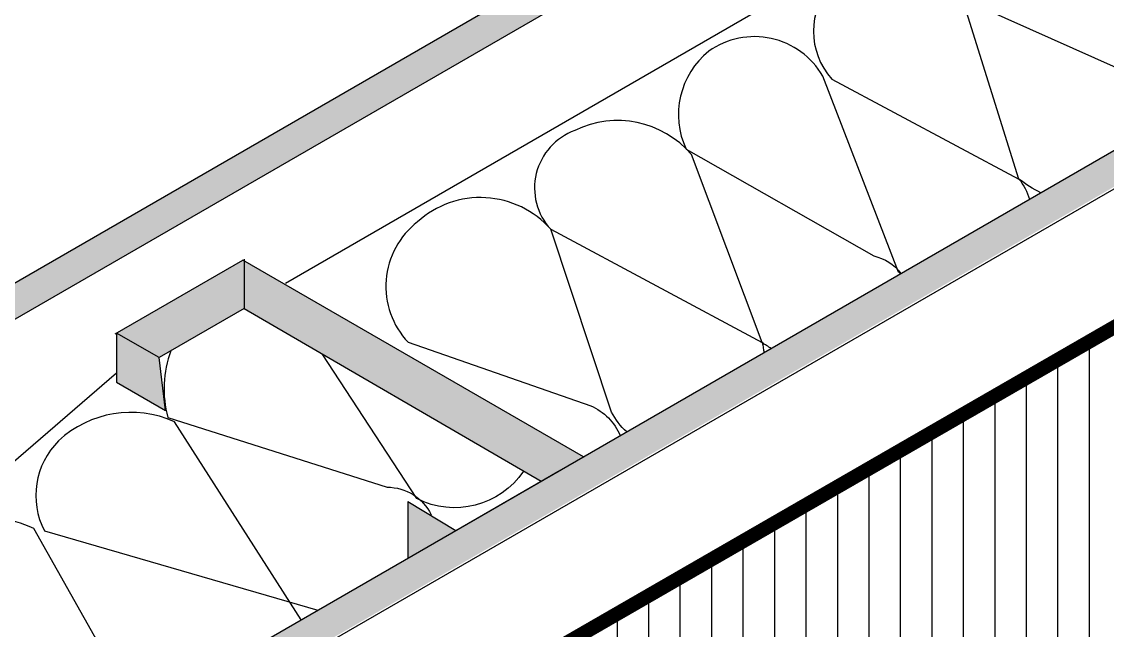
# Model space of a CAD drawing. Extents: x -129 to 51, y 0 to 100.
# Drawn here: x 18.34 to 25.23, y 57.5 to 61.37 of the extents above; entities that cross this region are included whole.
import ezdxf

# ---------------------------------------------------------------- set-up
doc = ezdxf.new("R2010")
doc.units = 0
doc.header["$LTSCALE"] = 1.5
doc.header["$MEASUREMENT"] = 0
doc.linetypes.add('DASHED', pattern=[0.75, 0.5, -0.25])
for name, color, linetype in [('INSULATION', 40, 'CONTINUOUS'), ('STRUCTURE', 252, 'CONTINUOUS'), ('STRUCTURE_SHADING', 254, 'CONTINUOUS'), ('TYVEK', 160, 'DASHED')]:
    doc.layers.add(name, color=color, linetype=linetype)

msp = doc.modelspace()

# ---------------------------------------------------------------- hatches: boundary and pattern name
at = {"layer": 'STRUCTURE'}
h = msp.add_hatch(dxfattribs=at)
h.set_pattern_fill('AR-SAND', color=256, scale=0.25, style=0)
h.set_pattern_definition([(37.50000000000001, (43.69783986420579, 3.610189524141092), (-0.01574833952740204, 0.4817059422532897), [0, -0.38, 0, -0.425, 0, -0.40625]), (7.499999999999999, (43.69783986420579, 3.610189524141092), (0.4424441763169318, 0.7055365163074351), [0, -0.205, 0, -0.3425, 0, -0.13125]), (327.5, (43.39033986420579, 3.610189524141092), (0.7785354654378738, 0.001414763384241124), [0, -0.125, 0, -0.45, 0, -0.5875]), (317.5, (43.39033986420579, 3.610189524141092), (0.7515316511430733, 0.2194188912335623), [0, -0.0625, 0, -0.295, 0, -0.3375])])
h.paths.add_polyline_path([(10.31683958137999, 54.8780581374854), (10.11683958138006, 54.99352819132329), (10.11317265276108, 42.30195418756902), (10.14392966447703, 42.28419661857534), (10.31683958137999, 42.38402620564482)])
h.paths.add_polyline_path([(23.37591040285888, 62.41771619163233), (23.16839964733525, 62.52884990874639), (10.11683958138025, 54.99352819132319), (10.31683958138025, 54.87805813748525)])
h.paths.add_polyline_path([(10.31683958137999, 42.38402620564482), (10.14392966447704, 42.28419661857534), (10.31683958137999, 42.18436703150587)])
h = msp.add_hatch(dxfattribs=at)
h.set_pattern_fill('AR-SAND', color=256, scale=0.25, style=0)
h.set_pattern_definition([(37.50000000000001, (42.1475380656392, 3.360580708223253), (-0.01574833952740204, 0.4817059422532897), [0, -0.38, 0, -0.425, 0, -0.40625]), (7.499999999999999, (42.1475380656392, 3.360580708223253), (0.4424441763169318, 0.7055365163074351), [0, -0.205, 0, -0.3425, 0, -0.13125]), (327.5, (41.84003806563919, 3.360580708223253), (0.7785354654378738, 0.001414763384241124), [0, -0.125, 0, -0.45, 0, -0.5875]), (317.5, (41.84003806563919, 3.360580708223253), (0.7515316511430733, 0.2194188912335623), [0, -0.0625, 0, -0.295, 0, -0.3375])])
h.paths.add_polyline_path([(26.14097534454596, 60.82130520322249), (25.93346458902232, 60.93243892033657), (18.03342502005539, 56.37134894858404), (18.23342502005541, 56.2558788947461)])
h.paths.add_polyline_path([(18.24513628459767, 56.24911739301007), (18.0334250200554, 56.37134894858403, 0.02202440919495274), (16.84693383929339, 54.87330372245079, 0.06029966926027795), (16.34971062569689, 53.98046696718202, 0.04506024657636597), (16.00721538347437, 52.86384404979011, 0.02073115222964359), (15.75801951966604, 51.37737546503193, -0.04479910819463411), (15.56959161803926, 50.51110643926955, -0.02091384948871538), (15.37997222354544, 49.98436061346246, -0.05565526587535707), (15.07651613285285, 49.42697873939607, -0.01612494577826618), (14.47202679047921, 48.61846836033071, -0.03370422444087551), (13.98638800213907, 48.08834372586792), (12.92698837822125, 47.07783496825171), (13.12698837822118, 46.96236491441385), (13.12698837822118, 46.93693315967219), (14.15203901143912, 47.91467811868597, 0.03370422444086479), (14.65950923055978, 48.46863400291748, 0.01612494577826873), (15.27326553964739, 49.28953904016035, 0.05565526587535749), (15.60219034063852, 49.89370131479096, 0.02091384948871565), (15.79860704392435, 50.43932946032309, 0.04479910819463601), (15.99615765710624, 51.34753878464493, -0.02073115222964427), (16.24206443964656, 52.81438779826377, -0.04506024657635373), (16.57190044837503, 53.8897383460184, -0.06032015627787331), (17.0412535558954, 54.73244932425321, -0.02256722528568807)])
h.paths.add_polyline_path([(13.12698837822119, 46.96236491441384), (12.92698837822125, 47.07783496825172), (12.92516137111753, 43.88994149308294), (13.12698837822119, 44.00646636996397)])
h.paths.add_polyline_path([(13.12698837822119, 44.00646636996399), (12.92516137111753, 43.88994149308296), (12.92382686684543, 41.56140240146918), (13.12698837822118, 41.67869775475095)])
h.paths.add_polyline_path([(13.12698837822119, 41.67869775475095), (12.92382686684542, 41.56140240146918), (12.92332144960228, 40.67951402324987), (13.12698837822119, 40.56192686718671)])
at = {"layer": 'STRUCTURE_SHADING', "linetype": 'CONTINUOUS'}
h = msp.add_hatch(color=256, dxfattribs=at)
h.paths.add_polyline_path([(19.20810535595664, 59.23705095673244), (18.93747241727393, 59.39330095673252), (18.93747241727403, 59.08080095673246), (19.2499724172739, 58.90037899761077)])
h.paths.add_polyline_path([(19.74937123332184, 59.54955095673252), (19.74937123332183, 59.85121011492339), (19.73998278891671, 59.85663053582797), (18.93747241727391, 59.39330095673253), (19.20810535595664, 59.23705095673245)])
h.paths.add_polyline_path([(19.74937123332183, 59.85121011492339), (19.74937123332183, 59.5495509567325), (21.63558691524914, 58.45105808843909), (21.90504629838114, 58.60663053582604)])
h.paths.add_polyline_path([(21.09314748233315, 58.13788053582594), (20.79003592673499, 58.32372291585426), (20.79003592673499, 57.96287899760683)])
at = {"layer": 'TYVEK', "linetype": 'CONTINUOUS'}
h = msp.add_hatch(dxfattribs=at)
h.set_pattern_fill('_USER', color=23, scale=0.2, angle=90, style=0, pattern_type=0)
h.set_pattern_definition([(90, (46.92086073828949, 4.450215177516299), (-0.2, 1.224646799147353e-17), [])])
h.paths.add_polyline_path([(26.15268660908933, 55.7060973021497), (26.15268660908932, 59.93418874641839), (18.84865655728817, 55.72398571385559, 0.1848847346174889), (16.8928961964907, 51.95124372632974, -0.2090498273154992), (14.47554690615618, 47.09241318097661), (14.47554690615615, 42.19517480364613), (16.72992745729011, 43.49674202169917), (16.72992745729011, 42.86245739932899), (16.74970353697597, 42.87385676516881), (16.74970353697597, 43.40808180783795), (16.74970353697597, 46.74369590994041, 0.1873724276781026), (18.47762694137795, 49.51916773356331, -0.1847270097084923), (19.77953145922442, 52.03247096865214)])
h.paths.add_polyline_path([(20.4952807584281, 53.1869769423777), (20.62097271216329, 53.25954522570169, 0.3993521555093776), (20.69945272662566, 53.22731244478283, 0.4628738758270946), (20.77407263915395, 53.3373180289853, 0.3831592690513251), (20.64397454168456, 53.35386271455713, -0.3469283405920024), (20.48400276444248, 53.46664142577772, -0.3477098040752655), (20.63899285205736, 53.71635189672717, -0.3833598428823601), (20.91193505246928, 53.65929350360977), (20.79052771517863, 53.58919894474339, 0.3060042769293316), (20.66427940375388, 53.61005873448379, -0.0005307271542823453), (20.66450011171002, 53.6101597160194, 0.4995739648528311), (20.61779383652276, 53.50963894565584, 0.3169971070557916), (20.68521986603657, 53.4823960314637, -0.3848399220599851), (20.91718611582163, 53.40258303284924, -0.35133031343654), (20.78491708633429, 53.13594585698393, -0.08200931940644268), (20.71913240144231, 53.10367109081655, -0.4325825023770511)], flags=16)
h.paths.add_polyline_path([(20.47948909808756, 53.97426636680467), (20.47948909808756, 54.97426636680462), (20.15472957166842, 54.78676636680468), (20.15472957166842, 55.03676636680468), (21.12900815092596, 55.59926636680468), (21.12900815092596, 55.34926636680468), (20.80424862450681, 55.16176636680467), (20.80424862450671, 54.16176636680466)], flags=16)
edge = h.paths.add_edge_path(flags=16)
edge.add_line((20.15472951563531, 55.41176633559709), (20.13996397161824, 55.43931250900042))
edge.add_spline(control_points=[(20.13996397161822, 55.4393125090004), (20.01724962081585, 55.37352952950472), (19.89463649284858, 55.30725475255592), (19.72524011793877, 55.21996372361433), (19.67229156709595, 55.19439608473576), (19.61348056170457, 55.17340463546888)], knot_values=[0.2810519083259738, 0.2810519083259738, 0.2810519083259738, 0.2810519083259738, 0.4864092395876133, 0.4864092395876133, 0.5821236414411977, 0.5821236414411977, 0.5821236414411977, 0.5821236414411977], degree=3, periodic=0)
edge.add_line((19.61348056170456, 55.17340463546889), (19.62398449516567, 55.14397613550928))
edge.add_spline(control_points=[(19.62398449516567, 55.14397613550928), (19.69805929772554, 55.17042009152081), (19.86465019534328, 55.25627544789477), (20.04455809379763, 55.35271127454403), (20.15472957166844, 55.41176636680469)], knot_values=[0.5621201664027334, 0.5621201664027334, 0.5621201664027334, 0.5621201664027334, 0.7955184229569585, 1.164247282882411, 1.164247282882411, 1.164247282882411, 1.164247282882411], degree=3, periodic=0)
h.paths.add_polyline_path([(20.93307348414123, 53.54122672617171), (20.93307348414123, 53.67713392617172), (21.03387851696875, 53.73533373901037), (21.03387851696874, 53.93878382190978), (21.16978571696874, 54.01724988041456), (21.16978571696874, 53.81379979751515), (21.27059074979626, 53.8719996103538), (21.27059074979626, 53.73609241035378), (21.16978571696876, 53.67789259751516), (21.16978571696876, 53.5295188812653, 0.4361565547310169), (21.20839074132001, 53.50606562902658), (21.27059074979626, 53.54197682066394), (21.27059074979626, 53.42156587237989), (21.19150950731969, 53.37590829574824, -0.6348811617642993), (21.03387851696875, 53.47797754686103), (21.03387851696874, 53.59942653901037)], flags=16)
h.paths.add_polyline_path([(19.31097957166841, 55.15610909091571), (19.31097957166841, 55.58674409253119), (19.45252635977144, 55.70685219000697, -0.6390099729073766), (19.52972957166875, 55.67111054499565), (19.5297295716683, 55.22225052276492, -0.382352585509716), (19.48800004601671, 55.17565878831851)], flags=16)
edge = h.paths.add_edge_path(flags=16)
edge.add_spline(control_points=[(21.18313473866252, 56.44301636680471), (21.19606193711241, 56.39551171604317), (21.22647120665934, 56.28376424536428), (21.13170610635152, 56.12778536764753), (20.99025425506663, 55.97239964589384), (20.78479885592392, 55.78153433393908), (20.48801251417265, 55.59735413193457), (20.26520182798852, 55.47328256383912), (20.15472957166844, 55.41176636680469)], knot_values=[0, 0, 0, 0, 0.1428134558087371, 0.3359469485555722, 0.5033941970596363, 0.7833770798791058, 1.169237400013751, 1.548687782587648, 1.548687782587648, 1.548687782587648, 1.548687782587648], degree=3, periodic=0)
edge.add_line((20.15472957166842, 55.41176636680468), (20.13996402765187, 55.43931254010828))
edge.add_spline(control_points=[(20.13996397161804, 55.43931250900039), (20.35417684773561, 55.55858615004926), (20.57260661198975, 55.67269575248081), (20.85180774303849, 55.88554227160704), (20.93340146006445, 55.96133082749778), (21.0551286396279, 56.08960962287577), (21.1013323912353, 56.14248074761172), (21.16454824158959, 56.24876011159699), (21.17894506769058, 56.29442616580791), (21.16976703171727, 56.37137502568829), (21.16275719647252, 56.39870797079035), (21.15503751565171, 56.42723715615462)], knot_values=[0.0002505584379334802, 0.0002505584379334802, 0.0002505584379334802, 0.0002505584379334802, 0.3681301305683303, 0.3681301305683303, 0.5353339496185356, 0.5353339496185356, 0.6400473331687101, 0.6400473331687101, 0.7273425474151587, 0.7273425474151587, 0.7705355621334626, 0.7705355621334626, 0.7705355621334626, 0.7705355621334626], degree=3, periodic=0)
edge.add_spline(control_points=[(21.15503751565171, 56.42723715615469), (21.13563333667221, 56.44764838097851), (21.11751649891708, 56.46569641089818), (21.03580167785808, 56.51580244113505), (20.93216851187686, 56.50993607508007), (20.75222163878148, 56.49590964631732), (20.6667024853537, 56.47847889388898), (20.4344772581158, 56.3993068624261), (20.29894343346719, 56.31949372917983), (20.1625316697387, 56.23829710203511)], knot_values=[0, 0, 0, 0, 0.04202121453356389, 0.04202121453356389, 0.1801113886157754, 0.1801113886157754, 0.3182015626979868, 0.3182015626979868, 0.5560477353908875, 0.5560477353908875, 0.5560477353908875, 0.5560477353908875], degree=3, periodic=0)
edge.add_spline(control_points=[(19.15757808063003, 55.25795442197224), (19.15771029139091, 55.33584026878042), (19.1594132124082, 55.40717117840082), (19.21309063705771, 55.5294769311438), (19.26234096311895, 55.58564281023571), (19.40446965374517, 55.71622899498848), (19.49783502649384, 55.78811177030466), (19.67454666604358, 55.92291314776228), (19.76345915109091, 55.98590404600638), (19.95620081170323, 56.11225179704718), (20.05937946295166, 56.17528457360184), (20.1625316697387, 56.23829710203511)], knot_values=[0.001204580648238207, 0.001204580648238207, 0.001204580648238207, 0.001204580648238207, 0.1148556554967574, 0.1148556554967574, 0.2297113109935148, 0.2297113109935148, 0.3984913275604529, 0.3984913275604529, 0.5672713441273911, 0.5672713441273911, 0.7479263056417517, 0.7479263056417517, 0.7479263056417517, 0.7479263056417517], degree=3, periodic=0)
edge.add_spline(control_points=[(20.1625316697387, 56.23829710203511), (20.29894343346719, 56.31949372917983), (20.4344772581158, 56.3993068624261), (20.6667024853537, 56.47847889388898), (20.75222163878148, 56.49590964631732), (20.93216851187686, 56.50993607508007), (21.03580167785808, 56.51580244113505), (21.11751649891708, 56.46569641089818), (21.13563333667221, 56.44764838097851), (21.15503751565171, 56.42723715615469)], knot_values=[0, 0, 0, 0, 0.2378461726929006, 0.2378461726929006, 0.3759363467751121, 0.3759363467751121, 0.5140265208573236, 0.5140265208573236, 0.5560477353908875, 0.5560477353908875, 0.5560477353908875, 0.5560477353908875], degree=3, periodic=0)
edge.add_line((21.15503751565177, 56.42723715615461), (21.18313473866251, 56.44301636680471))
h.paths.add_polyline_path([(19.34222957166842, 55.19100025439572), (19.34222957166829, 55.57227673580915), (19.47274516770298, 55.68302442666609, -0.6390099729074254), (19.49847957166875, 55.67111054499565), (19.49847957166816, 55.20825611268233)], flags=0)
h.paths.add_polyline_path([(21.31203402377044, 53.58658930769602), (21.31203402377044, 53.89851715776512), (21.42973311152764, 53.96647075776509), (21.42973311152764, 53.68098745256631, 0.4598255834214107), (21.54890464430121, 53.73056932277846), (21.54890464430121, 54.03527447429167), (21.66660373205841, 54.10322807429163), (21.66660373205841, 53.6502040742917), (21.54890464430121, 53.58225047429177), (21.54890464430121, 53.63607918800506, -0.6959710472274225)], flags=16)
h.paths.add_polyline_path([(21.237261326399, 54.01742879950729), (21.35943011004769, 54.48230054693124), (21.02075497545283, 55.14242879950721), (21.28301450187193, 55.29384440768275), (21.47457834094881, 54.92045796908911), (21.62452085281814, 55.49101319133161), (21.88678037923727, 55.64242879950721), (21.49952085281813, 54.16884440768289)], flags=16)
h.paths.add_polyline_path([(19.9359795716683, 55.36535518759526), (19.93597957191159, 56.06107363992032), (20.08312683389452, 56.1524453458165, -0.5880955590562668), (20.15472957163215, 56.11262318348217), (20.15472957145798, 55.7069636505351, -0.2758007751185078), (20.13009503699457, 55.66570074569245), (19.9672295717663, 55.5779172079471), (19.96722957167615, 55.38219875569848)], flags=16)
h.paths.add_polyline_path([(19.96722957178256, 55.6134174655088), (19.96722957198027, 56.04369382165387), (20.09961199238624, 56.12589723760705, -0.5880955590574741), (20.12347957163215, 56.11262318349562), (20.12347957145386, 55.69763530582629)], flags=0)
h.paths.add_polyline_path([(20.21722957166853, 55.59797746915996), (20.21722957166831, 56.20672856349537, -0.273399769299196), (20.24149649519806, 56.24779120470753), (20.36649649519811, 56.31661311862633, -0.5705986825334423), (20.43597957166831, 56.27555047741419), (20.43597957166842, 55.66831597565983, -0.2709125763483397), (20.41209202337777, 55.62746450458582), (20.28709202337789, 55.55712599808597, -0.5736723652120748)], flags=16)
h.paths.add_polyline_path([(21.7115245394193, 53.94857259828983, -0.2576403943727196), (21.86655989063007, 54.23735865285411, -0.4351274600592392), (22.1393012880347, 54.20608228951323), (22.0001363808266, 54.1257353928749, 0.3602356893497272), (21.87913869247768, 54.11169754836844, 0.3084390351175563), (21.84853975073571, 53.97963350777056, 0.3993521555109383), (21.92701976519821, 53.94740072685139, 0.3480232729077745), (22.02835676246023, 54.06574767933526), (22.16742566361996, 54.14603914685573, -0.2914129419644483), (22.01248412490679, 53.85603413905245, -0.08200931940632017), (21.9466994400149, 53.82375937288513, -0.5131396402509151)], flags=16)
h.paths.add_polyline_path([(20.24847957166842, 55.59797746916), (20.24847957166853, 56.21596252090686), (20.38156854617828, 56.28923802448496, -0.5705986825352611), (20.40472957166842, 56.27555047741428), (20.40472957166842, 55.65917939055713), (20.27176705557154, 55.58436031213533, -0.5736723652121564)], flags=0)
h.paths.add_polyline_path([(20.49847957166842, 55.67798204360567), (20.49847957166842, 56.38368064090808), (20.52972957166853, 56.39372419705913), (20.68597957166865, 55.93119131047989), (20.68597957166865, 56.44394197781424), (20.71722957166842, 56.45398553396519), (20.71722957166842, 55.82262198020582), (20.68597957166842, 55.8019591321201), (20.52972957166865, 56.2867270561095), (20.52972957166819, 55.69864489169125)], flags=16)
h.paths.add_polyline_path([(22.17722920202143, 54.20788106619155, -0.2576403943726342), (22.33226455323207, 54.4966671207558, -0.4351274600595104), (22.60500595063683, 54.465390757415), (22.46584104342872, 54.38504386077668, 0.3602356893497001), (22.34484335507982, 54.37100601627021, 0.3084390351175563), (22.31424441333785, 54.23894197567233, 0.3993521555109131), (22.39272442780034, 54.20670919475316, 0.3480232729078032), (22.49406142506237, 54.32505614723704), (22.64703797664994, 54.41337720047582, -0.1028428954582379), (22.62481601122314, 54.47627200376598, -0.2576403943726852), (22.77985136243388, 54.76505805833023, -0.5350210848522193), (23.08016920103828, 54.68003793091142, -0.2970257038306214), (22.92577559671052, 54.38373354452852, -0.08200931940615812), (22.85999091181876, 54.35145877836128, -0.3897296338737826), (22.64703797664994, 54.41337720047581), (22.63313032622091, 54.40534761475682, -0.2914129419632285), (22.47818878750892, 54.11534260695423, -0.08200931940634186), (22.41240410261701, 54.0830678407869, -0.5131396402507649)], flags=16)
h.paths.add_polyline_path([(20.87482095443168, 55.95963966191712), (20.87482095443167, 56.43748403343589), (20.77972957166842, 56.43339854182299), (20.77972957166842, 56.46467737059014), (20.99847957166842, 56.47407571210496), (20.99847957166831, 56.44279688333778), (20.90607095443167, 56.43882665365228), (20.90607095443168, 55.98890462861723)], flags=16)
edge = h.paths.add_edge_path(flags=16)
edge.add_ellipse((21.36959525012854, 56.1102298239698), major_axis=(0.1041545791609654, 0.09263469999515575), ratio=0.9031737347499474, start_angle=1.9326762412674725e-11, end_angle=213.8665434005842, ccw=False)
edge.add_ellipse((21.36959525012854, 56.1102298239698), major_axis=(0.1041545791609654, 0.09263469999515575), ratio=0.9031737347499474, start_angle=213.8665434005842, end_angle=360.0000000000193, ccw=False)
h.paths.add_polyline_path([(22.21153990565641, 54.97426636680468), (21.94090696697377, 55.67367879950724), (22.20316649339292, 55.82509440768277), (22.37391966886603, 55.38380705208371), (22.54467284433904, 56.0222631913316), (22.8069323707582, 56.17367879950724), (22.53629943207556, 55.1617663668047)], flags=16)
edge = h.paths.add_edge_path(flags=16)
edge.add_spline(control_points=[(21.32973507719008, 56.1853317532707), (21.36205701574683, 56.20725130049728), (21.41592878780341, 56.24378515039929), (21.42873609529777, 56.12461968115682), (21.36963399914622, 56.09832049348567), (21.32973507719008, 56.08056631377416)], knot_values=[0, 0, 0, 0, 0.2131037953859143, 0.3551853509425856, 0.6503918016511808, 0.6503918016511808, 0.6503918016511808, 0.6503918016511808], degree=3, periodic=0)
edge.add_line((21.32973507719008, 56.08056631377417), (21.32973507719008, 56.18533175327068))
h.paths.add_polyline_path([(22.76183122253954, 54.50733291324671, -0.02640882966209148), (22.75786110228588, 54.51939889865678, 0.05170444221436347)], flags=0)
h.paths.add_polyline_path([(21.29784431918457, 56.71633705823967, -0.3458248453514607), (21.48175630648505, 57.01487516024352, -0.546252201092799), (21.65496138724194, 56.91487516024351, -0.3537160203436518), (21.48175630648505, 56.61487516024351, -0.5560120530374328)], flags=16)
h.paths.add_polyline_path([(23.14627880209708, 54.51061105341829), (23.09723751553157, 55.13618087429153), (23.23314471553158, 55.21464693279644), (23.25220798107857, 54.72870141042793), (23.32131009104599, 55.26554923608287), (23.4390091788032, 55.33350283608291), (23.50811128877063, 54.87644725401042), (23.52717455431764, 55.38440513936938), (23.66308175431764, 55.46287119787421), (23.61404046775211, 54.78067337700075), (23.4473000934294, 54.68440577700073), (23.38015963492459, 54.99409890789779), (23.3130191764198, 54.60687865341825)], flags=16)
h.paths.add_polyline_path([(21.42881374953741, 56.79715790695775, -0.3458248453514607), (21.47479174636253, 56.8717924324587, -0.546252201092737), (21.51809301655176, 56.84679243245871, -0.3537160203436518), (21.47479174636253, 56.77179243245871, -0.5560120530374328)], flags=0)
edge = h.paths.add_edge_path(flags=16)
edge.add_spline(control_points=[(23.57868367557109, 56.04537782310673), (23.5726727730946, 55.96589528042229), (23.55643836437956, 55.75122666972769), (23.29061323105429, 55.5248087724968), (22.93419102320371, 55.51585755442912), (22.86812496679834, 55.6670066642499), (22.84652789517601, 55.71641748620695)], knot_values=[0, 0, 0, 0, 0.2331751422885797, 0.629765759285432, 0.945062044858626, 1.098190714087259, 1.098190714087259, 1.098190714087259, 1.098190714087259], degree=3, periodic=0)
edge.add_spline(control_points=[(22.8465278951761, 55.71641748620695), (22.83135222079324, 55.80198929302328), (22.80413194792159, 55.9554775580517), (22.86371554771468, 56.20964051961339), (23.06754789235315, 56.36828954071501), (23.28966681552835, 56.40372725222866), (23.53906999099936, 56.38869351521421), (23.56482701067606, 56.22642462980997), (23.57868367557128, 56.13912782310681)], knot_values=[0, 0, 0, 0, 0.2591187214942894, 0.4647755432335254, 0.7517583366371673, 0.9596592354267633, 1.159852938350307, 1.392956665632407, 1.392956665632407, 1.392956665632407, 1.392956665632407], degree=3, periodic=0)
edge.add_line((23.57868367557128, 56.13912782310683), (23.06105903159186, 55.84027709556609))
edge.add_arc((23.18306721278424, 55.87222420012321), 0.1261214246964334, 194.6731326845612, 367.7023353972596)
edge.add_line((23.30805073688838, 55.88912782310673), (23.57868367557109, 56.04537782310676))
h.paths.add_polyline_path([(23.68955701489904, 54.82427287582426), (23.68955701489904, 55.27729687582431), (23.82546421489905, 55.35576293432917), (23.82546421489905, 55.32494602438525, -0.3188248953897594), (24.03182830666801, 55.41350377098554), (23.99365485453922, 55.27102195531307, 0.4035437565147514), (23.82546421489905, 55.16078556203671), (23.82546421489905, 54.90273893432909)], flags=16)
edge = h.paths.add_edge_path(flags=0)
edge.add_spline(control_points=[(23.01605055121787, 56.00179143730617), (23.00159553129158, 56.01557538694644), (23.00159553129158, 56.03587155077305), (23.00285581648311, 56.09921378484938), (23.02569497120727, 56.14123642291845), (23.08604808543329, 56.19635717176618), (23.1703343943898, 56.23691737185867), (23.27335262408011, 56.25147707515183), (23.34502141242735, 56.2422497014951), (23.34723271787022, 56.19011681580498)], knot_values=[0.1693351350576057, 0.1693351350576057, 0.1693351350576057, 0.1693351350576057, 0.2360340609454792, 0.2360340609454792, 0.3507194281854419, 0.3507194281854419, 0.4654047954254047, 0.4654047954254047, 0.5437012250705168, 0.5437012250705168, 0.5437012250705168, 0.5437012250705168], degree=3, periodic=0)
edge.add_line((23.34723271787022, 56.19011681580499), (23.01605055121788, 56.00179143730617))
h.paths.add_polyline_path([(23.68970459906938, 55.82768515045267), (23.68970459906972, 57.08066240864651), (23.96033753775236, 57.23691240864652), (23.96033753775214, 56.41176636680366), (24.2850970641714, 57.02709758315429), (24.55573000285404, 57.18334758315428), (24.23097047643478, 56.56801636680359), (24.55573000285403, 56.32768515045267), (24.2850970641714, 56.17143515045268), (23.96033753775214, 56.41176636680364), (23.96033753775202, 55.98393515045268)], flags=16)
h.paths.add_polyline_path([(24.09853052069641, 55.32717411116359, -0.1092296168432812), (24.29688835349381, 55.45805578764922, 0.1905419740584557), (24.28695042756112, 55.50857140698931, 0.3531868843686313), (24.23418680484084, 55.51028552554521, 0.2690001157083129), (24.17732151016534, 55.44527712201987), (24.06098806154301, 55.37811197414201, -0.1102468081658687), (24.10381648844549, 55.5120466766606, -0.2386701257829997), (24.28527604903944, 55.60008008162052, -0.4337921550034186), (24.41458744125105, 55.45922514748123), (24.41458744125105, 55.24286938764918), (24.29688835349383, 55.17491578764919), (24.29688835349383, 55.20456975567059, -0.405813401011659), (24.11622078017517, 55.13846342519806, -0.4824874664260875)], flags=16)
h.paths.add_polyline_path([(24.17601667189355, 55.26942080153468, -0.3038765555787585), (24.19520321489529, 55.31458596774866, -0.1081086455132014), (24.29059539972607, 55.36755593149979, -0.0009435784860130236), (24.29059539972609, 55.28228166328711, -0.2711281288717222), (24.2241932859425, 55.23022292804015, -0.4382804466230776)], flags=0)
h.paths.add_polyline_path([(24.45752613971776, 55.09777605676771), (24.45752613971776, 55.26766005676772), (24.45752613971776, 55.40356725676772), (24.45752613971776, 55.7206840567677), (24.57522522747497, 55.78863765676771), (24.57522522747497, 55.75279562626374, -0.2200211352480761), (24.65983446930086, 55.83748682531161, -0.5384264693979046), (24.89485025537282, 55.70668430576384, -0.212748019111911), (24.77715116762009, 55.45219565266827, -0.08923826883565585), (24.66826704959788, 55.38602311337821, -0.1510529132693055), (24.57522522747497, 55.37440707143582), (24.57522522747497, 55.16572965676782)], flags=16)
h.paths.add_polyline_path([(24.59520677975569, 55.57027523636202, -0.03663702705794727), (24.59525896453298, 55.58904097550597, 0.08779684765062569)], flags=0)
h.paths.add_polyline_path([(24.75474261714665, 55.64783629581229, 0.0470060620695993), (24.75447242080319, 55.65800795153515, -0.02025577544846083)], flags=0)
edge = h.paths.add_edge_path(flags=16)
edge.add_ellipse((24.97584404129859, 55.28218199533848), major_axis=(0.1041545791609349, 0.09263469999518924), ratio=0.9031737347499496, start_angle=0, end_angle=213.8665434005655, ccw=False)
edge.add_ellipse((24.97584404129859, 55.28218199533848), major_axis=(0.1041545791609349, 0.09263469999518924), ratio=0.9031737347499496, start_angle=213.8665434005656, end_angle=360, ccw=False)
edge = h.paths.add_edge_path(flags=16)
edge.add_spline(control_points=[(24.93598386836013, 55.35728392463938), (24.96830580691688, 55.37920347186598), (25.02217757897347, 55.41573732176799), (25.03498488646783, 55.29657185252549), (24.97588279031628, 55.27027266485435), (24.93598386836013, 55.25251848514284)], knot_values=[0, 0, 0, 0, 0.08524151815436572, 0.1420741403770343, 0.2601567206604724, 0.2601567206604724, 0.2601567206604724, 0.2601567206604724], degree=3, periodic=0)
edge.add_line((24.93598386836014, 55.25251848514284), (24.93598386836013, 55.35728392463938))
h.paths.add_polyline_path([(15.09556986000046, 44.59770196807783, -0.3537160203436517), (14.92236477924357, 44.29770196807782, -0.556012053037433), (14.73845279194308, 44.39916386607398, -0.3458248453514607), (14.92236477924357, 44.69770196807782, -0.546252201092799)], flags=16)
h.paths.add_polyline_path([(14.95870148931026, 44.52961924029302, -0.3537160203436518), (14.91540021912105, 44.45461924029301, -0.5560120530374328), (14.86942222229592, 44.47998471479205, -0.3458248453514607), (14.91540021912105, 44.55461924029301, -0.5462522010927992)], flags=0)
edge = h.paths.add_edge_path(flags=16)
edge.add_ellipse((24.75170563611257, 57.2925629539638), major_axis=(0.1041545791609349, 0.09263469999518924), ratio=0.9031737347499496, start_angle=0, end_angle=213.8665434005655, ccw=False)
edge.add_ellipse((24.75170563611257, 57.2925629539638), major_axis=(0.1041545791609349, 0.09263469999518924), ratio=0.9031737347499496, start_angle=213.8665434005656, end_angle=360, ccw=False)
edge = h.paths.add_edge_path(flags=16)
edge.add_spline(control_points=[(24.71184546317411, 57.36766488326471), (24.74416740173085, 57.3895844304913), (24.79803917378744, 57.42611828039331), (24.8108464812818, 57.30695281115082), (24.75174438513025, 57.28065362347968), (24.71184546317411, 57.26289944376817)], knot_values=[0, 0, 0, 0, 0.08524151815436572, 0.1420741403770343, 0.260156720660477, 0.260156720660477, 0.260156720660477, 0.260156720660477], degree=3, periodic=0)
edge.add_line((24.71184546317411, 57.26289944376816), (24.7118454631741, 57.36766488326471))

# ---------------------------------------------------------------- linework, layer by layer
at = {"layer": 'INSULATION'}
for points in [[(20.01061572759371, 59.71122137764036), (24.03715632935421, 62.0359456779697)], [(12.64135062783784, 53.70358322079984), (18.93747241727401, 59.14066537945605)]]:
    msp.add_lwpolyline(points, dxfattribs=at)
for points in [[(24.22157657599084, 61.92947059893003, 0.2323938679530613), (24.30726056776484, 61.52059606328338), (25.58597164353012, 60.94885388343006, -0.1177597259248474), (25.68501480960136, 60.78899637331229)], [(24.8121757176324, 60.28506248860355, -0.05570116676894305), (24.67325770271982, 60.37210095991686), (24.30726056776484, 61.53741215982588, 0.5459186907667994), (23.48309529662339, 61.61366628955942, 0.3833368431207439), (23.48309529662339, 61.00757653346317), (24.67325770271982, 60.37210095991686, -0.09271651603963602), (24.73974232363604, 60.24324304908131, -0.09271651603963602)], [(23.92048681364853, 59.77024565985376, -0.007777833478206929), (23.90833931611835, 59.77978615655332), (23.42595984037915, 61.0264030505778, 0.4411467991369616), (22.70238767578731, 61.18481296596819, 0.3448708299361884), (22.55744424659254, 60.56208774502547), (23.74984349775962, 59.88309728153086, -0.1816266251347483), (23.92326967204964, 59.77185234390074, -0.1816266251347483)], [(23.09836780611329, 59.29559502954618, -0.02638599692185849), (23.04067803189378, 59.33360239531908), (22.59109430508778, 60.52845555194064, 0.3427013915771003), (21.85078859171944, 60.67979940030479, 0.5367475441717707), (21.69695827739305, 60.05249409432245), (23.04067803189378, 59.33360239531908, -0.03202871412555263), (23.05280108302951, 59.26928706970758, -0.03202871412555263)], [(22.1803607186139, 58.76558339045905, -0.09363444631589324), (22.08426593566847, 58.8912067971121), (21.69695827739305, 60.05249409432245, 0.4190233518637325), (20.85120509053452, 60.09989307599569, 0.4440705377667838), (20.79080437166417, 59.33452290260642), (21.95173876720494, 58.93094066765956, -0.1889720325962662), (22.13946499205919, 58.74197223172394, -0.1889720325962662)], [(19.28372102989273, 59.28070768643443, 0.1556534662014546), (19.26337095854587, 58.8575505406366), (20.65728145637119, 58.41380708981368, -0.2860753718579096), (20.93737495468546, 58.23865668840492)], [(21.5243269096132, 58.5158536067292, -0.3785073468656779), (20.84545692656976, 58.34120674792766), (20.24447736629617, 59.26121141988541)], [(20.11154945434196, 57.57115465013323), (19.30591520491904, 58.8299380421494, 0.3022487078637426), (18.56949431570392, 58.70828083391826, 0.3254773018761404), (18.47902337143487, 58.13542877072314), (20.21724415225811, 57.63217751242703)], [(19.10740971416906, 56.9914143008362, -0.01957912682887959), (19.05122636429489, 57.01666645507741), (18.41127987727695, 58.15070841567681, 0.4196590541152587), (17.58772379705469, 57.86340502116941, 0.6628890130937124), (17.66929348765798, 57.41552916931261), (19.05122636429489, 57.01666645507741, -0.03099049943975664), (19.08888822363316, 56.9807209132895)]]:
    msp.add_lwpolyline(points, format="xyb", dxfattribs=at)
at = {"layer": 'STRUCTURE'}
for p, q in [((18.92808397286879, 59.38788053582795), (19.73998278891672, 59.85663053582798)), ((21.90504629838062, 58.60663053582633), (19.73998278891954, 59.85663053582633)), ((19.74937123332183, 59.86205095673252), (19.74937123332183, 59.54955095673252)), ((21.09314748232987, 58.13788053582795), (21.74266653516822, 58.51288053582798)), ((20.79003592673499, 58.32372291585425), (21.09314748232987, 58.13788053582795))]:
    msp.add_line(p, q, dxfattribs=at)
msp.add_lwpolyline([(10.31683958138026, 54.87805813748525), (10.11683958138026, 54.99352819132318), (23.16839964733524, 62.52884990874639), (23.37591040285889, 62.41771619163232), (10.31683958138001, 54.8780581374851)], close=True, dxfattribs=at)
for points in [[(18.24513628459768, 56.24911739301007), (18.0334250200554, 56.37134894858403), (25.93346458902232, 60.93243892033657), (26.15268660908932, 60.81454370148583), (18.24513628459768, 56.24911739301007)], [(19.74937123332183, 59.86205095673254), (19.74937123332183, 59.54955095673252), (19.20810535595664, 59.23705095673245)], [(19.74937123332183, 59.8512101149234), (19.74937123332183, 59.5495509567325), (21.63558691524579, 58.45105808844105), (21.90504629837691, 58.60663053582848)], [(18.93747241727392, 59.39330095673252), (18.93747241727403, 59.08080095673245), (19.24997241727391, 58.90037899761077), (19.20810535595664, 59.23705095673245), (18.93747241727392, 59.39330095673252)], [(20.79003592673499, 58.32372291585425), (20.79003592673499, 57.96287899761104)]]:
    msp.add_lwpolyline(points, dxfattribs=at)
at = {"layer": 'TYVEK', "color": 23, "const_width": 0.09}
msp.add_lwpolyline([(18.84865655728817, 55.72398571385559), (26.15268660908932, 59.93418874641838), (26.15268660908932, 55.67537857718738)], dxfattribs=at)

doc.saveas('drawing.dxf')
